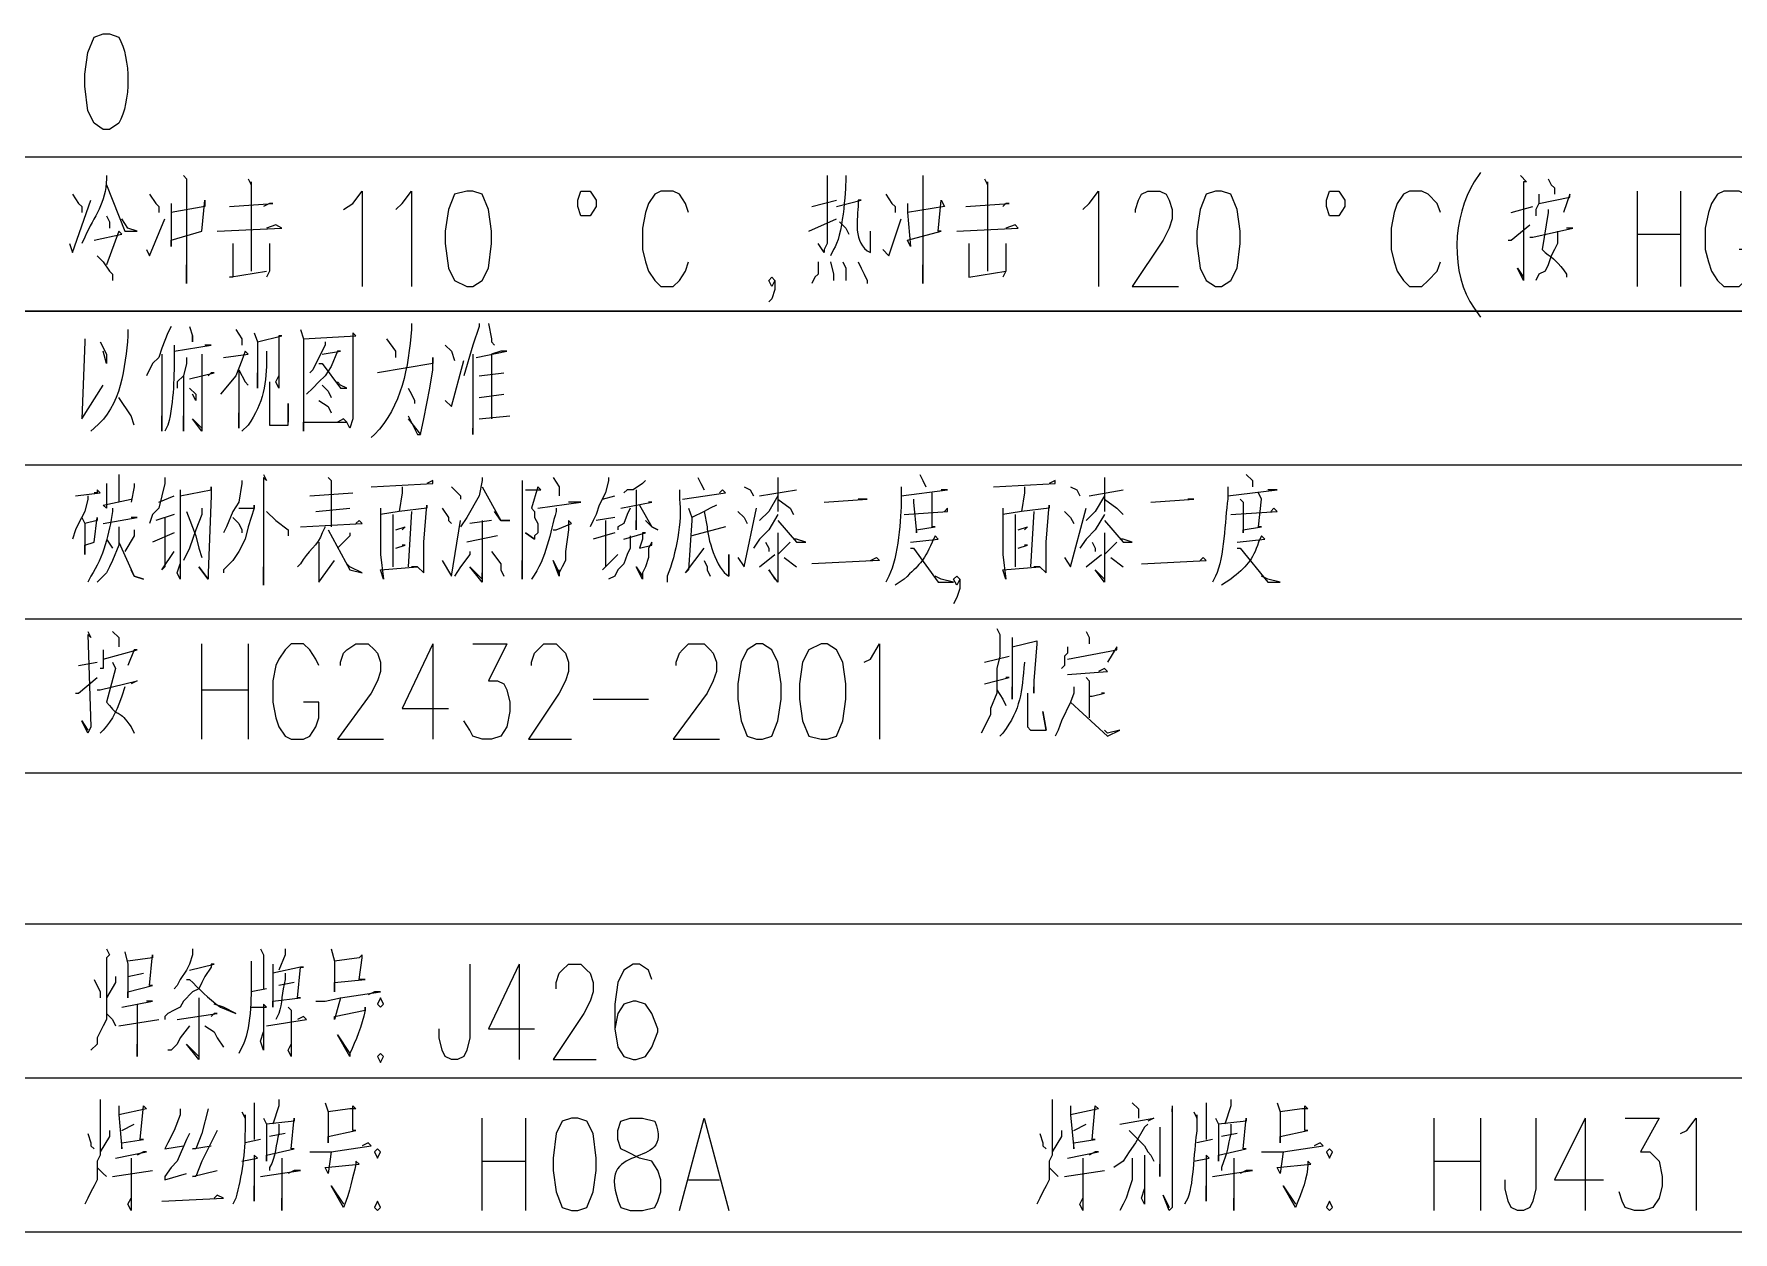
# Model space of a CAD drawing. Header units: millimetres. Extents: x 0 to 819, y 0 to 1152.
# Drawn here: x 626.3 to 725.6, y 761 to 831 of the extents above; entities that cross this region are included whole.
import ezdxf

# ---------------------------------------------------------------- set-up
doc = ezdxf.new("R2010")
doc.units = ezdxf.units.MM
doc.layers.add('1', color=7, linetype='Continuous')

msp = doc.modelspace()

# ---------------------------------------------------------------- linework, layer by layer
at = {"layer": '1', "color": 0, "lineweight": 9}
for points in [[(819, 823.821732), (569.34, 823.821732)], [(630.54, 822.201732), (631.62, 819.501732), (632.34, 819.501732), (631.8, 819.681732), (631.44, 820.221732)], [(635.04, 822.741732), (635.22, 822.561732), (635.22, 822.561732), (635.22, 816.441732), (635.22, 816.801732), (635.22, 817.521732)], [(638.82, 822.561732), (639, 822.201732), (639, 822.381732), (639, 817.161732)], [(672.66, 822.741732), (672.66, 818.781732), (672.48, 818.421732), (672.48, 818.241732), (672.12, 818.781732)], [(678.24, 822.741732), (678.24, 822.561732), (678.24, 822.561732), (678.24, 816.441732), (678.24, 816.801732), (678.24, 817.521732)], [(681.84, 822.561732), (682.02, 822.201732), (682.02, 822.381732), (682.02, 817.161732)], [(713.16, 822.741732), (713.52, 822.381732), (713.34, 822.381732), (713.34, 816.981732), (713.34, 816.801732), (713.34, 816.621732), (712.98, 817.341732), (713.34, 816.801732)], [(714.78, 822.561732), (714.96, 822.201732), (715.14, 822.021732), (715.14, 821.661732)], [(628.38, 818.781732), (628.56, 818.241732), (629.64, 821.301732)], [(628.56, 821.661732), (628.92, 821.121732), (629.1, 820.941732), (629.1, 820.581732)], [(633.06, 821.661732), (633.42, 821.121732), (633.6, 820.941732), (633.6, 820.581732)], [(634.32, 821.121732), (634.32, 820.581732), (634.32, 818.601732), (634.32, 818.961732), (636.12, 819.501732), (636.12, 819.501732), (636.3, 821.301732), (636.3, 820.941732), (634.32, 820.581732)], [(637.74, 820.941732), (640.26, 821.121732), (640.08, 821.121732), (639.72, 820.941732)], [(644.4, 820.761732), (644.94, 821.121732), (645.48, 821.841732), (645.48, 816.261732)], [(647.46, 820.761732), (647.82, 821.121732), (648.36, 821.841732), (648.36, 816.261732)], [(651.6, 821.841732), (650.88, 821.661732), (650.52, 820.761732), (650.34, 819.501732), (650.34, 818.781732), (650.52, 817.341732), (650.88, 816.621732), (651.6, 816.261732), (651.96, 816.261732), (652.5, 816.621732), (652.86, 817.341732), (653.04, 818.781732), (653.04, 819.501732), (652.86, 820.761732), (652.5, 821.661732), (651.96, 821.841732), (651.6, 821.841732)], [(658.8, 821.841732), (659.16, 821.301732), (659.16, 820.941732), (658.8, 820.401732), (658.26, 820.401732), (658.08, 820.941732), (658.08, 821.301732), (658.26, 821.841732), (658.8, 821.841732)], [(664.56, 820.581732), (664.38, 821.121732), (664.02, 821.661732), (663.66, 821.841732), (662.94, 821.841732), (662.58, 821.661732), (662.22, 821.121732), (662.04, 820.581732), (661.86, 819.681732), (661.86, 818.421732), (662.04, 817.701732), (662.22, 817.161732), (662.58, 816.621732), (662.94, 816.261732), (663.66, 816.261732), (664.02, 816.621732), (664.38, 817.161732), (664.56, 817.701732)], [(671.76, 820.941732), (673.2, 821.301732)], [(676.08, 821.661732), (676.44, 821.121732), (676.62, 820.941732), (676.62, 820.581732)], [(677.34, 821.121732), (677.34, 820.581732), (677.52, 818.601732), (677.34, 818.961732), (679.32, 819.501732), (679.14, 819.501732), (679.32, 821.301732), (679.5, 820.941732), (677.34, 820.581732)], [(680.76, 820.941732), (683.28, 821.121732), (683.1, 821.121732), (682.92, 820.941732)], [(687.6, 820.761732), (687.96, 821.121732), (688.5, 821.841732), (688.5, 816.261732)], [(690.66, 820.581732), (690.66, 820.761732), (690.84, 821.301732), (691.02, 821.661732), (691.38, 821.841732), (692.1, 821.841732), (692.46, 821.661732), (692.64, 821.301732), (692.82, 820.761732), (692.82, 820.221732), (692.64, 819.681732), (692.28, 818.961732), (690.48, 816.261732), (693.18, 816.261732)], [(695.34, 821.841732), (694.8, 821.661732), (694.44, 820.761732), (694.26, 819.501732), (694.26, 818.781732), (694.44, 817.341732), (694.8, 816.621732), (695.34, 816.261732), (695.7, 816.261732), (696.24, 816.621732), (696.6, 817.341732), (696.78, 818.781732), (696.78, 819.501732), (696.6, 820.761732), (696.24, 821.661732), (695.7, 821.841732), (695.34, 821.841732)], [(702.54, 821.841732), (702.9, 821.301732), (702.9, 820.941732), (702.54, 820.401732), (702, 820.401732), (701.82, 820.941732), (701.82, 821.301732), (702, 821.841732), (702.54, 821.841732)], [(708.48, 820.581732), (708.3, 821.121732), (707.76, 821.661732), (707.4, 821.841732), (706.68, 821.841732), (706.32, 821.661732), (705.96, 821.121732), (705.78, 820.581732), (705.6, 819.681732), (705.6, 818.421732), (705.78, 817.701732), (705.96, 817.161732), (706.32, 816.621732), (706.68, 816.261732), (707.4, 816.261732), (707.76, 816.621732), (708.3, 817.161732), (708.48, 817.701732)], [(714.24, 821.661732), (714.24, 821.121732), (714.06, 820.761732), (714.06, 820.581732), (714.06, 820.401732)], [(714.24, 821.121732), (716.04, 821.481732), (716.04, 821.661732), (715.68, 820.581732)], [(720, 816.261732), (720, 821.841732)], [(722.52, 821.841732), (722.52, 816.261732)], [(726.84, 820.581732), (726.66, 821.121732), (726.3, 821.661732), (725.94, 821.841732), (725.04, 821.841732), (724.68, 821.661732), (724.32, 821.121732), (724.14, 820.581732), (723.96, 819.681732), (723.96, 818.421732), (724.14, 817.701732), (724.32, 817.161732), (724.68, 816.621732), (725.04, 816.261732), (725.94, 816.261732), (726.3, 816.621732), (726.66, 817.161732), (726.84, 817.701732), (726.84, 818.421732), (725.94, 818.421732)], [(630.54, 820.401732), (630.72, 820.041732), (630.72, 819.861732), (630.72, 819.681732)], [(632.88, 818.421732), (633.06, 818.061732), (633.96, 820.221732)], [(671.58, 819.501732), (673.2, 820.221732)], [(673.38, 820.041732), (673.74, 819.681732), (673.92, 819.321732)], [(675.9, 818.421732), (676.26, 818.061732), (676.98, 820.221732)], [(712.62, 820.581732), (713.88, 820.941732)], [(629.82, 818.961732), (631.44, 819.321732), (631.26, 819.501732), (630.54, 817.521732)], [(637.02, 819.501732), (640.8, 819.681732), (640.44, 819.861732), (639.9, 819.681732)], [(680.22, 819.501732), (683.82, 819.681732), (683.64, 819.861732), (683.1, 819.681732)], [(712.44, 818.961732), (712.62, 818.961732), (713.7, 819.861732)], [(713.7, 819.141732), (713.88, 819.141732), (713.88, 819.141732), (716.22, 819.681732), (715.86, 819.681732)], [(715.32, 819.501732), (715.32, 818.781732), (715.14, 818.421732), (714.96, 818.061732), (714.78, 817.521732), (714.6, 817.161732), (714.24, 816.981732), (714.06, 816.621732)], [(720, 819.321732), (722.52, 819.321732)], [(630, 818.061732), (630.36, 817.701732), (630.72, 817.161732), (630.9, 816.981732), (630.9, 816.621732)], [(637.92, 818.781732), (637.92, 818.421732), (637.92, 816.801732), (637.74, 816.801732), (639.9, 817.161732)], [(640.08, 818.781732), (640.08, 818.421732), (640.08, 817.161732), (639.9, 816.801732)], [(680.94, 818.781732), (680.94, 818.421732), (680.94, 816.801732), (680.94, 816.801732), (683.1, 817.161732)], [(683.1, 818.781732), (683.1, 818.421732), (683.1, 817.161732), (682.92, 816.801732)], [(672.12, 817.701732), (672.12, 816.981732), (671.94, 816.801732), (671.76, 816.441732)], [(672.84, 817.701732), (673.02, 816.981732), (673.02, 816.621732)], [(673.56, 817.701732), (673.74, 817.341732), (673.74, 816.981732), (673.74, 816.621732)], [(674.46, 817.701732), (674.64, 817.341732), (674.82, 816.981732), (675, 816.621732), (675, 816.441732)], [(669.6, 816.621732), (669.42, 816.261732), (669.24, 816.621732), (669.42, 816.801732), (669.6, 816.621732), (669.6, 816.081732), (669.42, 815.541732), (669.24, 815.361732)], [(819, 814.821732), (569.34, 814.821732), (819, 814.821732)], [(652.32, 814.101732), (652.32, 813.921732), (651.96, 812.841732), (651.42, 811.041732)], [(652.86, 814.101732), (653.04, 813.201732), (653.04, 813.021732), (653.22, 812.841732)], [(629.28, 813.201732), (629.28, 813.021732), (629.1, 808.521732), (629.1, 808.521732), (630.36, 810.501732)], [(630.18, 813.021732), (630.54, 812.301732), (630.54, 811.941732), (630.54, 811.761732), (630.36, 812.481732)], [(634.32, 813.921732), (634.14, 813.561732), (633.78, 812.661732), (633.6, 812.121732), (633.24, 811.761732), (632.88, 811.041732)], [(635.4, 813.921732), (635.58, 813.381732), (635.58, 813.021732), (635.58, 813.381732)], [(638.1, 813.741732), (638.46, 813.201732), (638.46, 813.201732), (638.46, 812.841732)], [(639.18, 813.561732), (639.36, 813.021732), (639.36, 810.321732), (639.36, 810.681732), (639.36, 811.221732)], [(639.36, 813.021732), (640.8, 813.381732), (640.62, 813.381732), (640.62, 810.861732), (640.62, 810.321732), (640.44, 810.681732), (640.62, 811.041732)], [(641.88, 813.741732), (642.06, 813.201732), (642.06, 807.801732), (642.06, 808.341732), (644.58, 808.341732), (644.4, 808.521732), (644.04, 808.341732)], [(642.06, 813.201732), (645.12, 813.381732), (644.94, 813.561732), (644.94, 813.201732), (644.94, 808.521732), (644.76, 807.981732), (644.58, 808.341732)], [(643.32, 813.021732), (643.32, 812.841732), (642.96, 812.121732), (642.6, 811.401732), (642.42, 811.221732)], [(647.46, 812.121732), (647.46, 812.481732), (646.92, 813.201732)], [(633.78, 812.301732), (633.78, 807.801732), (633.78, 808.161732), (633.78, 808.701732)], [(634.5, 812.481732), (636.66, 812.841732), (636.48, 812.841732), (636.3, 812.841732)], [(635.22, 812.121732), (635.22, 811.761732), (635.04, 811.041732), (634.68, 810.681732), (634.68, 810.321732)], [(636.12, 812.301732), (636.12, 812.121732), (636.12, 811.941732), (636.12, 807.801732), (635.58, 808.521732), (636.12, 807.981732)], [(637.38, 812.121732), (638.82, 812.301732), (638.64, 812.481732), (638.46, 811.941732), (638.1, 811.041732), (637.2, 809.961732)], [(643.14, 812.301732), (643.14, 812.301732), (644.22, 812.481732), (644.04, 812.481732), (643.68, 811.581732), (643.32, 811.041732), (642.96, 810.681732), (642.6, 810.321732), (642.24, 809.961732)], [(648.18, 808.701732), (648.72, 807.621732), (648.9, 807.621732), (649.08, 808.521732), (649.26, 809.421732), (649.44, 810.321732), (649.62, 811.401732), (649.62, 812.121732), (649.62, 811.761732), (646.38, 811.221732)], [(650.34, 812.841732), (650.7, 812.481732), (650.88, 811.941732)], [(651.96, 812.301732), (651.96, 808.161732), (651.96, 807.621732), (651.96, 807.981732)], [(652.14, 812.121732), (653.94, 812.481732), (653.76, 812.481732), (653.58, 812.481732), (653.04, 812.301732), (653.04, 808.521732)], [(635.04, 811.041732), (635.04, 807.801732), (635.04, 808.161732), (635.04, 808.701732)], [(635.4, 810.861732), (636.84, 811.221732), (636.66, 811.221732), (636.48, 811.041732)], [(638.28, 811.401732), (638.28, 807.981732), (638.28, 808.161732), (638.28, 808.881732)], [(638.28, 811.401732), (638.64, 810.681732), (638.82, 810.501732)], [(642.96, 811.761732), (643.14, 811.761732), (644.22, 810.321732), (644.58, 810.321732), (644.22, 810.501732), (644.04, 810.681732)], [(650.34, 809.601732), (650.34, 809.601732), (650.7, 809.241732), (651.42, 811.941732)], [(652.32, 811.041732), (653.76, 811.221732)], [(635.4, 810.321732), (635.76, 809.961732), (635.76, 809.601732), (635.58, 809.961732)], [(640.08, 810.681732), (640.08, 808.521732), (640.08, 808.341732), (640.08, 808.161732), (641.16, 808.161732), (641.16, 808.341732), (641.16, 809.421732), (641.16, 808.341732)], [(643.14, 810.501732), (643.5, 810.141732), (643.68, 809.781732)], [(648.18, 810.321732), (648.36, 809.961732), (648.54, 809.601732), (648.54, 809.421732)], [(632.16, 808.161732), (631.98, 808.701732), (631.26, 809.781732)], [(642.96, 809.601732), (643.5, 809.241732), (643.68, 808.881732)], [(652.32, 809.781732), (653.76, 809.961732)], [(648.18, 808.521732), (648.9, 807.621732)], [(652.32, 808.521732), (654.12, 808.701732)], [(819, 805.821732), (569.34, 805.821732)], [(631.26, 805.281732), (631.26, 804.921732), (631.26, 803.661732)], [(633.96, 805.101732), (633.96, 804.741732), (633.6, 803.301732), (633.24, 802.941732), (633.06, 802.401732)], [(639.72, 805.281732), (639.9, 804.921732), (639.72, 805.101732), (639.72, 798.801732), (639.72, 799.161732), (639.72, 799.881732)], [(643.5, 805.101732), (643.68, 804.921732), (643.68, 802.221732)], [(652.5, 805.101732), (652.5, 804.921732), (652.32, 804.021732), (651.6, 802.761732), (651.24, 802.221732)], [(656.64, 805.101732), (657, 804.561732), (657, 804.021732)], [(659.88, 805.101732), (659.88, 804.921732), (659.7, 804.201732), (659.34, 803.481732), (659.16, 802.941732), (658.98, 802.581732), (658.8, 802.221732)], [(665.1, 805.101732), (665.28, 804.741732), (665.46, 804.381732)], [(669.78, 805.101732), (669.78, 803.121732)], [(678.06, 805.281732), (678.24, 804.921732), (678.42, 804.561732)], [(688.86, 805.101732), (688.86, 803.121732)], [(697.14, 805.281732), (697.5, 804.921732), (697.5, 804.561732)], [(628.74, 804.021732), (630.18, 804.201732), (630, 804.381732), (630, 804.201732), (629.82, 804.201732)], [(630.54, 804.741732), (630.54, 803.301732), (630.36, 803.481732), (631.98, 803.841732)], [(632.16, 804.741732), (632.16, 804.561732), (631.98, 803.661732)], [(634.86, 804.381732), (634.86, 803.841732), (634.86, 799.161732), (634.68, 799.521732), (634.86, 800.061732)], [(634.86, 804.021732), (636.66, 804.381732), (636.66, 804.561732), (636.66, 804.021732), (636.48, 799.521732), (636.48, 799.161732), (636.48, 799.161732), (635.94, 799.881732), (636.48, 799.161732)], [(638.46, 804.921732), (638.46, 804.741732), (638.28, 803.661732), (637.92, 803.121732), (637.56, 802.221732), (637.38, 801.861732)], [(642.42, 804.021732), (644.94, 804.201732)], [(646.02, 804.561732), (649.62, 804.741732), (649.62, 804.921732), (649.26, 804.741732)], [(647.82, 804.561732), (647.82, 804.201732), (647.64, 803.121732)], [(650.7, 804.561732), (651.06, 804.201732), (651.24, 804.021732), (651.24, 803.841732)], [(652.5, 804.561732), (653.58, 802.581732), (654.12, 802.581732), (653.58, 802.581732), (653.22, 803.121732)], [(654.84, 804.921732), (654.84, 804.201732), (654.84, 799.161732), (654.84, 799.521732), (654.84, 800.241732)], [(655.02, 804.381732), (655.92, 804.381732), (655.74, 804.561732), (655.38, 803.301732), (655.56, 803.121732), (655.56, 802.941732), (655.56, 802.761732), (655.74, 802.401732), (655.74, 801.861732), (655.56, 801.681732), (655.56, 801.501732), (655.02, 801.861732), (655.56, 801.501732)], [(662.04, 804.921732), (661.86, 804.741732), (661.32, 804.381732), (660.96, 804.381732), (660.96, 804.381732), (660.78, 804.201732)], [(661.5, 804.381732), (661.5, 802.041732), (661.5, 802.581732)], [(664.2, 803.841732), (666.72, 804.201732), (666.54, 804.381732), (666.36, 804.201732)], [(667.8, 804.561732), (668.16, 804.381732), (668.34, 804.021732)], [(668.7, 804.021732), (670.86, 804.381732)], [(676.98, 804.021732), (679.68, 804.381732), (679.5, 804.381732), (679.32, 804.381732)], [(677.7, 803.841732), (677.7, 803.661732), (677.88, 801.861732), (677.88, 802.041732), (678.96, 802.221732), (678.78, 802.221732), (678.78, 803.841732), (678.78, 804.201732)], [(682.38, 804.561732), (685.98, 804.741732), (685.98, 804.921732), (685.62, 804.741732)], [(684.18, 804.561732), (684.18, 804.201732), (684, 803.121732)], [(686.88, 804.561732), (687.24, 804.381732), (687.42, 804.021732)], [(687.96, 804.021732), (689.94, 804.381732)], [(696.06, 804.021732), (698.94, 804.381732), (698.76, 804.381732), (698.4, 804.381732)], [(696.78, 803.841732), (696.96, 803.661732), (696.96, 801.861732), (696.96, 802.041732), (698.04, 802.221732), (697.86, 802.221732), (698.04, 803.841732), (697.86, 804.201732)], [(629.46, 804.021732), (629.46, 803.841732), (629.28, 803.121732), (628.92, 802.401732), (628.74, 802.041732), (628.56, 801.501732)], [(633.6, 803.661732), (634.5, 804.021732)], [(636.12, 803.301732), (636.12, 802.941732), (635.76, 802.041732), (635.4, 800.961732), (635.04, 800.241732)], [(635.22, 803.121732), (635.76, 801.681732), (635.76, 801.681732), (635.94, 800.961732), (636.12, 800.421732)], [(638.28, 803.301732), (638.28, 803.301732), (639.18, 803.301732), (639.18, 803.481732), (639.18, 803.301732), (638.82, 802.221732), (638.64, 801.501732), (638.28, 800.781732), (637.92, 800.241732), (637.92, 800.241732), (637.38, 799.701732), (637.38, 799.521732)], [(639.9, 803.121732), (640.44, 802.581732), (641.16, 802.041732), (641.16, 801.681732)], [(642.78, 803.121732), (644.76, 803.301732)], [(648.72, 799.881732), (649.08, 799.521732), (649.08, 799.701732), (649.08, 801.321732), (649.26, 803.481732), (649.26, 803.301732), (647.64, 803.121732), (646.56, 802.941732)], [(646.56, 803.301732), (646.56, 802.941732), (646.56, 800.601732), (646.74, 799.161732), (646.56, 799.701732), (648.72, 799.881732), (648.54, 799.881732), (648.36, 799.881732)], [(648.36, 803.121732), (648.18, 799.881732)], [(650.16, 803.301732), (650.52, 802.761732), (650.52, 802.581732), (650.7, 802.401732)], [(655.74, 803.301732), (658.26, 803.661732), (657.9, 803.661732), (657.54, 803.661732)], [(659.52, 803.841732), (660.24, 804.021732)], [(661.14, 803.301732), (661.14, 803.301732), (660.96, 802.941732), (660.78, 802.401732), (660.42, 802.221732), (660.42, 802.041732)], [(660.6, 803.301732), (662.4, 803.661732), (662.4, 803.661732), (662.22, 803.661732)], [(661.68, 803.481732), (662.4, 802.221732), (662.76, 802.041732), (662.4, 802.221732), (662.04, 802.581732)], [(664.56, 803.301732), (664.74, 802.761732), (664.74, 802.581732), (664.56, 799.701732), (664.38, 799.521732), (665.46, 800.961732)], [(666.18, 803.481732), (665.82, 803.301732), (665.46, 803.121732), (664.74, 802.761732)], [(667.44, 800.421732), (667.8, 799.881732), (668.52, 803.301732)], [(667.44, 803.121732), (667.8, 802.761732), (667.98, 802.401732)], [(669.78, 804.021732), (669.24, 803.121732), (668.7, 802.581732)], [(669.78, 803.841732), (670.5, 803.301732), (670.68, 802.941732)], [(672.48, 803.661732), (675, 803.841732), (674.82, 803.841732), (674.46, 803.841732)], [(677.16, 802.941732), (679.68, 803.121732), (679.68, 803.301732), (679.5, 803.121732)], [(685.08, 799.881732), (685.44, 799.521732), (685.44, 799.701732), (685.44, 801.321732), (685.62, 803.481732), (685.62, 803.301732), (684, 803.121732), (682.92, 802.941732)], [(682.92, 803.301732), (682.92, 802.941732), (682.92, 800.601732), (683.1, 799.161732), (682.92, 799.701732), (685.08, 799.881732), (684.9, 799.881732), (684.72, 799.881732)], [(684.72, 803.121732), (684.54, 799.881732)], [(686.52, 800.421732), (686.88, 799.881732), (687.78, 803.301732)], [(686.52, 803.121732), (686.88, 802.761732), (687.06, 802.401732)], [(688.86, 804.021732), (688.32, 803.121732), (687.78, 802.581732)], [(688.86, 803.841732), (689.58, 803.301732), (689.94, 802.941732)], [(691.56, 803.661732), (694.08, 803.841732), (693.9, 803.841732), (693.72, 803.841732)], [(696.24, 802.941732), (698.94, 803.121732), (698.76, 803.301732), (698.58, 803.121732)], [(629.1, 802.761732), (629.28, 802.401732), (629.28, 800.601732), (629.28, 801.141732), (629.82, 801.321732), (629.82, 801.321732), (630, 802.761732), (630, 802.581732), (629.28, 802.401732)], [(631.26, 802.221732), (631.26, 802.041732), (631.26, 801.141732), (630.9, 800.241732), (630.72, 799.881732), (630.54, 799.521732), (630, 798.981732)], [(630.36, 802.401732), (632.34, 802.761732), (632.16, 802.761732), (631.98, 802.761732)], [(634.5, 802.941732), (633.42, 802.581732)], [(633.96, 802.761732), (633.96, 799.881732), (633.78, 799.701732), (634.5, 800.781732)], [(637.92, 802.761732), (638.28, 802.401732), (638.46, 802.041732), (638.46, 801.861732)], [(641.88, 802.221732), (645.48, 802.401732), (645.3, 802.581732), (645.12, 802.401732)], [(647.28, 802.941732), (647.28, 799.881732)], [(647.46, 802.041732), (648, 802.221732), (648, 802.221732), (647.82, 802.041732)], [(650.16, 800.241732), (650.7, 799.341732), (651.24, 802.581732)], [(653.04, 802.581732), (651.78, 802.401732)], [(652.5, 802.581732), (652.5, 798.981732), (651.78, 799.881732), (652.5, 799.161732), (652.5, 799.521732)], [(656.64, 802.041732), (656.82, 802.041732), (657.72, 802.401732), (657.54, 802.581732), (657.54, 802.041732), (657.36, 800.781732), (657.36, 800.241732), (657.18, 799.881732), (657, 799.521732), (657, 799.341732), (656.64, 800.241732), (657, 799.521732), (657, 799.701732)], [(660.24, 802.761732), (659.16, 802.581732)], [(659.7, 802.581732), (659.7, 799.881732), (659.52, 799.701732), (660.42, 800.601732)], [(666.72, 802.221732), (664.74, 801.681732)], [(669.78, 802.941732), (669.24, 802.041732), (668.7, 801.501732), (668.34, 800.961732)], [(669.78, 802.581732), (670.86, 801.321732), (671.4, 801.321732), (670.86, 801.501732), (670.68, 801.501732)], [(683.64, 802.941732), (683.64, 799.881732)], [(683.82, 802.041732), (684.36, 802.221732), (684.36, 802.221732), (684.18, 802.041732)], [(688.86, 802.941732), (688.32, 802.041732), (687.78, 801.501732), (687.42, 800.961732)], [(688.86, 802.581732), (689.94, 801.321732), (690.48, 801.321732), (689.94, 801.501732), (689.76, 801.501732)], [(630.54, 801.501732), (630.9, 800.961732)], [(631.26, 801.321732), (632.16, 799.341732), (632.7, 799.161732), (632.16, 799.341732), (631.98, 799.701732)], [(632.16, 802.041732), (632.16, 801.681732), (631.62, 800.781732)], [(634.5, 801.861732), (633.24, 801.321732)], [(642.96, 801.321732), (642.96, 801.141732), (642.96, 799.161732), (642.96, 798.981732), (643.86, 800.241732)], [(643.5, 802.041732), (644.76, 799.701732), (645.48, 799.521732), (644.76, 799.881732), (644.58, 800.061732)], [(644.76, 801.861732), (644.76, 801.681732), (644.04, 800.961732)], [(647.46, 800.961732), (648, 801.141732), (647.82, 801.141732), (647.82, 801.141732)], [(653.4, 801.681732), (651.6, 801.321732)], [(660.24, 801.861732), (658.98, 801.501732)], [(661.14, 801.681732), (661.14, 800.961732), (660.96, 800.601732), (660.78, 800.061732), (660.42, 799.701732), (660.24, 799.341732), (659.88, 799.161732)], [(660.78, 801.501732), (660.78, 801.501732), (662.04, 801.861732), (661.86, 801.861732), (661.86, 801.501732), (661.68, 800.961732), (661.68, 800.961732), (662.4, 801.141732), (662.4, 801.321732), (662.22, 800.961732), (662.22, 800.421732), (662.04, 799.881732), (661.86, 799.521732), (661.86, 799.161732), (661.5, 799.881732), (661.86, 799.341732)], [(669.06, 801.321732), (669.24, 800.961732), (669.24, 800.781732)], [(669.78, 801.861732), (669.78, 799.521732), (669.78, 798.981732), (669.24, 799.701732), (669.6, 799.161732)], [(670.5, 801.321732), (669.78, 800.601732)], [(683.82, 800.961732), (684.36, 801.141732), (684.18, 801.141732), (684.18, 801.141732)], [(688.14, 801.321732), (688.32, 800.961732), (688.32, 800.781732)], [(688.86, 801.861732), (688.86, 798.981732), (688.32, 799.701732), (688.86, 799.161732)], [(689.58, 801.321732), (688.86, 800.601732)], [(651.78, 800.781732), (651.78, 800.601732), (651.24, 799.881732), (650.88, 799.341732)], [(653.04, 800.781732), (653.58, 800.061732), (653.58, 799.701732), (653.76, 799.341732)], [(665.46, 800.241732), (665.64, 799.881732), (665.64, 799.701732), (665.82, 799.341732)], [(668.7, 799.881732), (669.6, 800.601732)], [(670.14, 800.421732), (670.86, 799.881732)], [(675.18, 800.241732), (675.54, 800.421732), (675.72, 800.241732), (671.76, 800.061732)], [(677.52, 800.961732), (677.7, 800.961732), (679.14, 798.981732), (680.04, 798.981732), (679.32, 799.161732), (678.96, 799.341732)], [(687.78, 799.881732), (687.78, 799.881732), (688.68, 800.601732)], [(689.22, 800.421732), (689.94, 799.881732)], [(691.02, 800.061732), (694.8, 800.241732)], [(694.44, 800.241732), (694.62, 800.421732), (694.8, 800.241732)], [(696.6, 800.961732), (696.78, 800.961732), (698.4, 798.981732), (699.12, 798.981732), (699.12, 798.981732), (698.4, 799.161732), (698.04, 799.341732)], [(680.4, 799.161732), (680.22, 798.801732), (680.04, 799.161732), (680.22, 799.341732), (680.4, 799.161732), (680.4, 798.621732), (680.22, 798.081732), (680.04, 797.721732)], [(819, 796.821732), (569.34, 796.821732)], [(682.56, 796.281732), (682.74, 795.921732), (682.74, 795.741732), (682.74, 794.661732), (682.56, 793.941732), (682.56, 793.581732), (682.56, 793.041732), (682.56, 792.501732), (682.2, 791.601732), (682.2, 791.241732), (682.02, 790.881732), (681.66, 790.161732)], [(629.46, 796.101732), (629.64, 795.741732), (629.46, 795.921732), (629.64, 790.521732), (629.46, 790.161732), (629.1, 790.881732), (629.46, 790.341732)], [(630.9, 796.101732), (631.26, 795.741732), (631.26, 795.381732), (631.26, 795.201732)], [(636.12, 789.801732), (636.12, 795.381732)], [(638.82, 795.381732), (638.82, 789.801732)], [(642.96, 794.121732), (642.78, 794.481732), (642.42, 795.021732), (642.06, 795.381732), (641.34, 795.381732), (640.98, 795.021732), (640.62, 794.481732), (640.44, 794.121732), (640.26, 793.221732), (640.26, 791.961732), (640.44, 791.061732), (640.62, 790.521732), (640.98, 789.981732), (641.34, 789.801732), (642.06, 789.801732), (642.42, 789.981732), (642.78, 790.521732), (642.96, 791.061732), (642.96, 791.961732), (642.06, 791.961732)], [(644.22, 794.121732), (644.22, 794.301732), (644.4, 794.841732), (644.58, 795.021732), (645.12, 795.381732), (645.84, 795.381732), (646.2, 795.021732), (646.38, 794.841732), (646.56, 794.301732), (646.56, 793.761732), (646.38, 793.221732), (646.02, 792.501732), (644.04, 789.801732), (646.74, 789.801732)], [(649.62, 795.381732), (647.82, 791.601732), (650.52, 791.601732)], [(649.62, 795.381732), (649.62, 789.801732)], [(651.96, 795.381732), (653.94, 795.381732), (652.86, 793.221732), (653.4, 793.221732), (653.76, 793.041732), (653.94, 792.681732), (654.12, 791.961732), (654.12, 791.421732), (653.94, 790.521732), (653.58, 789.981732), (653.04, 789.801732), (652.5, 789.801732), (651.96, 789.981732), (651.78, 790.341732), (651.42, 790.881732)], [(655.38, 794.121732), (655.38, 794.301732), (655.56, 794.841732), (655.74, 795.021732), (656.1, 795.381732), (656.82, 795.381732), (657.18, 795.021732), (657.36, 794.841732), (657.54, 794.301732), (657.54, 793.761732), (657.36, 793.221732), (657, 792.501732), (655.2, 789.801732), (657.72, 789.801732)], [(663.84, 794.121732), (663.84, 794.301732), (664.02, 794.841732), (664.2, 795.021732), (664.56, 795.381732), (665.46, 795.381732), (665.82, 795.021732), (666, 794.841732), (666.18, 794.301732), (666.18, 793.761732), (666, 793.221732), (665.64, 792.501732), (663.66, 789.801732), (666.36, 789.801732)], [(668.52, 795.381732), (667.98, 795.021732), (667.62, 794.301732), (667.44, 793.041732), (667.44, 792.141732), (667.62, 790.881732), (667.98, 789.981732), (668.52, 789.801732), (668.88, 789.801732), (669.42, 789.981732), (669.78, 790.881732), (669.96, 792.141732), (669.96, 793.041732), (669.78, 794.301732), (669.42, 795.021732), (668.88, 795.381732), (668.52, 795.381732)], [(672.3, 795.381732), (671.58, 795.021732), (671.22, 794.301732), (671.04, 793.041732), (671.04, 792.141732), (671.22, 790.881732), (671.58, 789.981732), (672.3, 789.801732), (672.66, 789.801732), (673.2, 789.981732), (673.56, 790.881732), (673.74, 792.141732), (673.74, 793.041732), (673.56, 794.301732), (673.2, 795.021732), (672.66, 795.381732), (672.3, 795.381732)], [(674.82, 794.301732), (675.18, 794.481732), (675.72, 795.381732), (675.72, 789.801732)], [(683.46, 795.741732), (683.46, 795.381732), (683.46, 792.141732), (683.46, 792.501732), (683.46, 792.861732)], [(683.46, 795.201732), (684.9, 795.561732), (684.9, 795.561732), (684.9, 795.381732), (684.72, 793.221732), (684.72, 792.501732), (684.72, 792.861732)], [(686.7, 795.201732), (686.7, 794.841732), (686.52, 794.661732), (686.52, 794.301732), (686.52, 794.121732), (686.34, 793.941732)], [(686.7, 794.481732), (689.58, 795.021732), (689.58, 795.201732), (689.04, 794.301732)], [(687.78, 796.101732), (687.96, 795.741732), (687.96, 795.381732), (687.96, 795.381732)], [(628.92, 794.121732), (630, 794.301732)], [(630.36, 795.021732), (630.36, 794.481732), (630.36, 794.121732), (630.36, 793.941732), (630.18, 793.941732)], [(630.36, 794.481732), (632.34, 795.021732), (632.16, 795.021732), (631.8, 794.121732)], [(681.84, 794.301732), (683.28, 794.661732)], [(628.74, 792.501732), (628.92, 792.501732), (630, 793.401732)], [(630, 792.681732), (630, 792.681732), (630.18, 792.681732), (632.34, 793.221732), (631.98, 793.041732)], [(681.84, 793.041732), (683.28, 793.401732), (683.1, 793.401732), (683.1, 793.401732)], [(686.7, 793.581732), (689.04, 793.761732), (688.86, 793.941732), (688.5, 793.761732)], [(687.78, 793.401732), (687.96, 793.221732), (687.96, 791.061732)], [(636.12, 792.681732), (638.82, 792.681732)], [(682.56, 792.681732), (682.92, 792.141732), (683.1, 791.781732)], [(684.36, 792.501732), (684.36, 792.321732), (684.36, 792.141732), (684.36, 790.701732), (684.36, 790.521732), (684.54, 790.341732), (685.08, 790.341732), (685.26, 790.341732), (685.44, 790.341732), (685.26, 791.421732), (685.44, 790.341732)], [(687.06, 792.861732), (687.06, 792.501732), (686.88, 791.961732), (686.34, 790.881732), (686.16, 790.341732), (685.98, 789.981732)], [(687.96, 792.321732), (688.14, 792.321732), (688.86, 792.501732), (688.86, 792.501732), (688.68, 792.501732)], [(658.98, 792.141732), (662.22, 792.141732)], [(686.88, 791.961732), (686.88, 791.961732), (689.04, 789.981732), (689.76, 790.341732), (689.04, 790.161732), (688.86, 790.341732)], [(819, 779.001732), (569.34, 779.001732)], [(630.54, 777.561732), (630.72, 777.201732), (630.54, 777.021732), (630.54, 774.861732), (630.54, 774.321732), (630.54, 773.961732), (630.54, 773.421732), (630.36, 773.061732), (630.18, 772.701732), (630, 772.341732), (630, 771.981732), (629.64, 771.621732)], [(631.62, 777.381732), (631.8, 776.661732), (631.8, 774.681732), (631.8, 775.041732), (633.24, 775.401732), (633.06, 775.401732), (633.24, 777.201732), (633.24, 777.021732), (631.8, 776.841732)], [(635.58, 777.561732), (635.58, 777.201732), (635.4, 776.661732), (635.22, 776.301732), (634.86, 775.761732), (634.68, 775.401732), (634.5, 775.221732)], [(639.54, 777.561732), (639.72, 777.201732), (639.72, 775.221732)], [(640.98, 777.561732), (640.98, 777.201732), (640.62, 776.301732)], [(643.68, 777.561732), (643.86, 776.841732), (643.86, 775.041732), (643.86, 775.581732), (645.66, 775.761732), (645.3, 775.761732), (645.48, 777.021732), (645.48, 777.201732), (645.48, 777.201732), (645.3, 777.021732), (643.86, 776.841732)], [(635.4, 776.301732), (636.84, 776.661732), (636.66, 776.661732), (636.66, 776.481732), (636.3, 775.941732), (636.12, 775.581732), (635.94, 775.221732), (635.58, 775.041732), (635.04, 774.501732), (634.86, 774.141732), (634.5, 773.961732), (634.14, 773.781732), (633.96, 773.601732), (633.96, 773.421732)], [(640.26, 776.661732), (640.26, 776.121732), (640.26, 774.141732), (640.26, 774.501732), (641.88, 774.681732), (641.7, 774.681732), (641.88, 776.481732), (642.06, 776.481732), (641.88, 776.481732), (640.26, 776.121732)], [(651.78, 776.661732), (651.78, 772.341732), (651.6, 771.621732), (651.42, 771.261732), (651.06, 771.081732), (650.7, 771.081732), (650.34, 771.261732), (650.16, 771.621732), (649.98, 772.341732), (649.98, 772.881732)], [(654.66, 776.661732), (652.86, 772.881732), (655.56, 772.881732)], [(654.66, 776.661732), (654.66, 771.081732)], [(656.82, 775.221732), (656.82, 775.581732), (657, 776.121732), (657.18, 776.301732), (657.54, 776.661732), (658.26, 776.661732), (658.62, 776.301732), (658.8, 776.121732), (658.98, 775.581732), (658.98, 775.041732), (658.8, 774.501732), (658.44, 773.781732), (656.64, 771.081732), (659.16, 771.081732)], [(662.4, 775.761732), (662.22, 776.301732), (661.68, 776.661732), (661.32, 776.661732), (660.78, 776.301732), (660.42, 775.581732), (660.24, 774.321732), (660.24, 772.881732), (660.42, 771.801732), (660.78, 771.261732), (661.32, 771.081732), (661.5, 771.081732), (662.04, 771.261732), (662.4, 771.801732), (662.76, 772.701732), (662.76, 772.881732), (662.4, 773.781732), (662.04, 774.321732), (661.5, 774.501732), (661.32, 774.501732), (660.78, 774.321732), (660.42, 773.781732), (660.24, 772.881732)], [(629.82, 775.761732), (630.18, 775.041732), (630.18, 774.861732), (630.18, 774.681732)], [(631.08, 775.941732), (631.08, 775.581732), (630.54, 774.681732)], [(631.8, 775.941732), (632.7, 776.121732)], [(641.52, 775.581732), (640.62, 775.401732)], [(631.44, 774.141732), (633.24, 774.501732), (633.06, 774.501732), (632.88, 774.501732)], [(632.34, 774.321732), (632.34, 771.261732), (632.34, 771.981732)], [(635.94, 774.501732), (635.94, 771.081732), (635.22, 771.981732), (635.94, 771.261732)], [(635.94, 774.681732), (635.94, 774.501732)], [(639.9, 775.221732), (639, 775.041732)], [(639, 774.141732), (639.9, 774.141732), (639.72, 774.321732), (639.72, 771.621732), (639.54, 772.161732), (639.72, 772.701732)], [(642.78, 774.501732), (643.32, 774.501732), (644.22, 774.681732), (646.56, 775.041732), (646.2, 775.041732), (645.84, 774.861732)], [(646.56, 774.681732), (646.38, 774.321732), (646.56, 774.141732), (646.74, 774.321732), (646.56, 774.681732)], [(630.54, 773.781732), (630.9, 773.421732), (631.08, 773.061732)], [(631.26, 773.061732), (633.6, 773.421732)], [(634.68, 773.421732), (637.02, 773.781732), (636.84, 773.781732), (636.66, 773.601732)], [(639.9, 773.061732), (642.24, 773.421732), (642.06, 773.601732), (641.7, 773.421732)], [(641.16, 774.141732), (641.34, 773.961732), (641.34, 771.261732), (641.16, 771.621732), (641.34, 771.981732)], [(635.4, 773.061732), (634.86, 772.341732), (634.68, 771.981732), (634.5, 771.801732), (634.32, 771.621732), (634.14, 771.621732)], [(636.3, 773.061732), (636.84, 772.701732), (637.02, 772.341732), (637.38, 771.801732)], [(646.56, 771.441732), (646.38, 771.261732), (646.56, 770.901732), (646.74, 771.261732), (646.56, 771.441732)], [(819, 770.001732), (569.34, 770.001732)], [(630.18, 768.741732), (630.18, 768.381732), (630.18, 768.201732), (630.18, 766.041732), (630.18, 765.501732), (630, 765.141732), (630, 764.601732), (630, 764.061732), (629.82, 763.701732), (629.64, 763.341732), (629.46, 762.981732), (629.28, 762.621732)], [(631.26, 768.381732), (631.26, 767.841732), (631.44, 765.861732), (631.44, 766.221732), (632.7, 766.401732), (632.52, 766.401732), (632.7, 768.381732), (632.88, 768.201732), (631.26, 767.841732)], [(639.18, 768.561732), (639.18, 768.381732), (639.18, 768.381732), (639.18, 766.401732)], [(640.62, 768.741732), (640.62, 768.381732), (640.26, 767.301732)], [(643.32, 768.561732), (643.5, 768.021732), (643.5, 766.221732), (643.5, 766.581732), (645.12, 766.941732), (644.94, 766.941732), (644.94, 768.201732), (644.94, 768.381732), (645.12, 768.201732), (644.76, 768.201732), (643.5, 768.021732)], [(685.8, 768.741732), (685.8, 768.381732), (685.8, 768.201732), (685.8, 766.041732), (685.8, 765.501732), (685.62, 765.141732), (685.62, 764.601732), (685.62, 764.061732), (685.44, 763.701732), (685.26, 763.341732), (685.08, 762.981732), (684.9, 762.621732)], [(686.88, 768.381732), (686.88, 767.841732), (687.06, 765.861732), (687.06, 766.221732), (688.32, 766.401732), (688.14, 766.401732), (688.32, 768.381732), (688.5, 768.201732), (686.88, 767.841732)], [(690.48, 768.561732), (690.84, 768.201732), (690.84, 767.661732)], [(692.82, 768.381732), (692.82, 768.021732), (692.82, 768.201732), (692.82, 762.621732), (692.82, 762.441732), (692.64, 762.261732), (692.28, 763.161732), (692.64, 762.441732)], [(694.8, 768.561732), (694.8, 768.381732), (694.8, 768.381732), (694.8, 766.401732)], [(696.24, 768.741732), (696.24, 768.381732), (695.88, 767.301732)], [(698.94, 768.561732), (699.12, 768.021732), (699.12, 766.221732), (699.12, 766.581732), (700.74, 766.941732), (700.56, 766.941732), (700.56, 768.201732), (700.56, 768.381732), (700.74, 768.201732), (700.38, 768.201732), (699.12, 768.021732)], [(634.86, 768.201732), (634.86, 767.841732), (634.5, 766.941732), (634.14, 766.221732), (633.96, 765.861732), (633.96, 765.861732), (635.04, 766.041732)], [(636.48, 768.201732), (636.12, 766.761732), (635.76, 765.861732), (635.58, 765.861732), (636.66, 766.041732)], [(639.72, 767.661732), (639.9, 767.301732), (639.9, 765.141732), (639.9, 765.501732), (641.52, 765.861732), (641.34, 765.861732), (641.52, 767.661732), (641.52, 767.481732), (641.52, 767.481732), (639.9, 767.301732)], [(652.5, 762.261732), (652.5, 767.661732)], [(655.02, 767.661732), (655.02, 762.261732)], [(657.72, 767.661732), (657.18, 767.481732), (656.82, 766.761732), (656.64, 765.321732), (656.64, 764.601732), (656.82, 763.341732), (657.18, 762.441732), (657.72, 762.261732), (658.08, 762.261732), (658.62, 762.441732), (658.98, 763.341732), (659.16, 764.601732), (659.16, 765.321732), (658.98, 766.761732), (658.62, 767.481732), (658.08, 767.661732), (657.72, 767.661732)], [(664.02, 762.261732), (665.46, 767.661732), (666.9, 762.261732)], [(689.76, 767.301732), (691.74, 767.661732), (691.74, 767.661732), (691.38, 767.481732)], [(695.34, 767.661732), (695.52, 767.301732), (695.52, 765.141732), (695.52, 765.501732), (697.14, 765.861732), (696.96, 765.861732), (697.14, 767.661732), (697.14, 767.481732), (697.14, 767.481732), (695.52, 767.301732)], [(708.12, 762.261732), (708.12, 767.661732)], [(710.82, 767.661732), (710.82, 762.261732)], [(714.06, 767.661732), (714.06, 763.521732), (713.88, 762.801732), (713.7, 762.441732), (713.34, 762.261732), (712.98, 762.261732), (712.62, 762.441732), (712.44, 762.801732), (712.26, 763.521732), (712.26, 764.061732)], [(716.94, 767.661732), (715.14, 764.061732), (718.02, 764.061732)], [(716.94, 767.661732), (716.94, 762.261732)], [(719.28, 767.661732), (721.26, 767.661732), (720.18, 765.681732), (720.72, 765.681732), (721.08, 765.321732), (721.26, 765.141732), (721.44, 764.241732), (721.44, 763.701732), (721.26, 762.981732), (720.9, 762.441732), (720.36, 762.261732), (719.82, 762.261732), (719.28, 762.441732), (719.1, 762.801732), (718.92, 763.341732)], [(722.52, 766.761732), (722.88, 766.941732), (723.42, 767.661732), (723.42, 762.261732)], [(629.46, 766.761732), (629.64, 766.221732), (629.64, 766.041732), (629.82, 765.861732)], [(630.72, 766.941732), (630.72, 766.581732), (630.18, 765.681732)], [(631.44, 766.941732), (632.16, 767.301732)], [(635.4, 766.761732), (635.22, 766.401732), (634.68, 765.141732), (634.32, 764.781732), (633.96, 764.241732), (633.96, 764.061732), (635.22, 764.421732)], [(637.02, 766.941732), (636.84, 766.581732), (636.12, 765.141732), (635.76, 764.241732), (635.58, 764.241732), (637.02, 764.601732)], [(639.54, 766.401732), (638.64, 766.221732)], [(640.98, 766.761732), (640.08, 766.581732)], [(685.08, 766.761732), (685.26, 766.221732), (685.26, 766.041732), (685.44, 765.861732)], [(686.34, 766.941732), (686.34, 766.581732), (685.8, 765.681732)], [(687.06, 766.941732), (687.78, 767.301732)], [(691.38, 767.301732), (691.2, 767.121732), (690.66, 766.221732), (690.3, 765.681732), (689.94, 765.141732), (689.4, 764.781732)], [(690.3, 766.941732), (691.2, 766.041732), (691.38, 765.681732), (691.56, 765.501732), (691.74, 765.141732)], [(692.1, 767.121732), (692.1, 766.941732), (692.1, 764.241732), (692.1, 764.961732)], [(695.16, 766.401732), (694.26, 766.221732)], [(696.6, 766.761732), (695.7, 766.581732)], [(631.08, 765.321732), (632.88, 765.681732), (632.7, 765.681732), (632.34, 765.501732)], [(638.46, 765.141732), (639.36, 765.321732), (639.18, 765.501732), (639.18, 762.801732), (639.18, 763.161732), (639.18, 763.701732)], [(642.42, 765.681732), (642.78, 765.681732), (643.68, 765.681732), (646.02, 766.041732), (645.84, 766.221732), (645.48, 766.041732)], [(646.38, 765.861732), (646.2, 765.681732), (646.38, 765.321732), (646.56, 765.681732), (646.38, 765.861732)], [(686.7, 765.321732), (688.5, 765.681732), (688.32, 765.681732), (687.96, 765.501732)], [(691.2, 765.501732), (691.2, 765.141732), (691.2, 762.621732), (691.02, 762.981732), (691.2, 763.521732)], [(694.08, 765.141732), (694.98, 765.321732), (694.8, 765.501732), (694.8, 762.801732), (694.8, 763.161732), (694.8, 763.701732)], [(698.04, 765.681732), (698.4, 765.681732), (699.3, 765.681732), (701.64, 766.041732), (701.46, 766.221732), (701.1, 766.041732)], [(702, 765.861732), (701.82, 765.681732), (702, 765.321732), (702.18, 765.681732), (702, 765.861732)], [(630, 764.781732), (630.36, 764.421732), (630.54, 764.241732)], [(630.9, 764.241732), (633.24, 764.601732)], [(631.98, 765.321732), (631.98, 762.261732), (631.8, 762.621732), (631.98, 762.981732)], [(639.54, 764.241732), (641.88, 764.601732), (641.52, 764.601732), (641.16, 764.421732)], [(640.8, 765.321732), (640.8, 762.261732), (640.8, 762.981732)], [(652.5, 765.141732), (655.02, 765.141732)], [(685.62, 764.781732), (685.98, 764.421732), (686.16, 764.241732)], [(686.52, 764.241732), (688.86, 764.601732)], [(687.6, 765.321732), (687.6, 762.261732), (687.42, 762.621732), (687.6, 762.981732)], [(690.48, 765.321732), (690.48, 765.141732), (690.48, 764.061732), (690.3, 763.521732), (690.12, 762.981732), (689.94, 762.621732), (689.76, 762.261732)], [(695.16, 764.241732), (697.5, 764.601732), (697.14, 764.601732), (696.78, 764.421732)], [(696.42, 765.321732), (696.42, 765.141732), (696.42, 762.261732), (696.42, 762.621732), (696.42, 762.981732)], [(708.12, 765.141732), (710.82, 765.141732)], [(664.56, 764.061732), (666.36, 764.061732)], [(633.78, 762.801732), (637.38, 762.981732)], [(637.38, 762.981732), (637.02, 763.161732), (636.84, 762.981732)], [(646.38, 762.801732), (646.2, 762.441732), (646.38, 762.261732), (646.56, 762.441732), (646.38, 762.801732)], [(702, 762.801732), (701.82, 762.441732), (702, 762.261732), (702.18, 762.441732), (702, 762.801732)]]:
    msp.add_lwpolyline(points, dxfattribs=at)
at = {"layer": '1', "color": 0, "lineweight": 18}
for points in [[(819, 787.821732), (569.34, 787.821732)], [(819, 761.001732), (569.34, 761.001732)]]:
    msp.add_lwpolyline(points, dxfattribs=at)
at = {"layer": '1', "color": 0, "lineweight": 9}
for points, knots in [([(630.36, 831.021732), (630.36, 831.021732), (629.82, 830.841732), (629.82, 830.841732), (629.82, 830.841732), (629.46, 829.941732), (629.46, 829.941732), (629.46, 829.941732), (629.28, 828.681732), (629.28, 828.681732), (629.28, 828.681732), (629.28, 827.961732), (629.28, 827.961732), (629.28, 827.961732), (629.46, 826.521732), (629.46, 826.521732), (629.46, 826.521732), (629.82, 825.801732), (629.82, 825.801732), (629.82, 825.801732), (630.36, 825.441732), (630.36, 825.441732), (630.36, 825.441732), (630.72, 825.441732), (630.72, 825.441732), (630.72, 825.441732), (631.26, 825.801732), (631.26, 825.801732), (631.98, 827.061732), (631.98, 829.581732), (631.26, 830.841732), (631.26, 830.841732), (630.72, 831.021732), (630.72, 831.021732), (630.72, 831.021732), (630.36, 831.021732), (630.36, 831.021732)], [0, 0, 0, 0, 1, 1, 1, 2, 2, 2, 3, 3, 3, 4, 4, 4, 5, 5, 5, 6, 6, 6, 7, 7, 7, 8, 8, 8, 9, 9, 9, 10, 10, 10, 11, 11, 11, 12, 12, 12, 12]), ([(630.54, 822.741732), (630.54, 822.741732), (630.54, 822.561732), (630.54, 822.561732), (630.54, 821.121732), (629.82, 820.401732), (629.28, 819.141732), (629.28, 819.141732), (629.1, 818.781732), (629.1, 818.781732)], [0, 0, 0, 0, 1, 1, 1, 2, 2, 2, 3, 3, 3, 3]), ([(673.74, 822.741732), (673.74, 822.741732), (673.74, 822.561732), (673.74, 822.561732), (673.74, 821.841732), (673.56, 819.141732), (673.02, 818.421732), (673.02, 818.421732), (672.84, 818.061732), (672.84, 818.061732)], [0, 0, 0, 0, 1, 1, 1, 2, 2, 2, 3, 3, 3, 3]), ([(710.82, 822.921732), (710.82, 822.921732), (710.46, 822.381732), (710.46, 822.381732), (709.2, 820.401732), (709.02, 816.981732), (710.46, 815.001732), (710.46, 815.001732), (710.82, 814.461732), (710.82, 814.461732)], [0, 0, 0, 0, 1, 1, 1, 2, 2, 2, 3, 3, 3, 3]), ([(673.2, 820.941732), (673.2, 820.941732), (674.64, 821.301732), (674.64, 821.301732), (674.64, 821.301732), (674.46, 821.301732), (674.46, 821.301732), (674.46, 821.301732), (674.46, 821.121732), (674.46, 821.121732), (674.46, 820.221732), (674.1, 818.781732), (675.18, 818.241732), (675.18, 818.241732), (675.18, 818.241732), (675.18, 818.241732), (675.18, 818.241732), (675.18, 819.501732), (675.18, 819.501732)], [0, 0, 0, 0, 1, 1, 1, 2, 2, 2, 3, 3, 3, 4, 4, 4, 5, 5, 5, 6, 6, 6, 6]), ([(714.78, 820.761732), (714.78, 820.761732), (714.78, 820.581732), (714.78, 820.581732), (714.78, 820.581732), (714.42, 818.421732), (714.42, 818.421732), (714.42, 818.421732), (714.6, 818.241732), (714.6, 818.241732), (715.14, 817.881732), (715.32, 817.701732), (715.86, 816.981732), (715.86, 816.981732), (715.86, 816.801732), (715.86, 816.801732)], [0, 0, 0, 0, 1, 1, 1, 2, 2, 2, 3, 3, 3, 4, 4, 4, 5, 5, 5, 5]), ([(648.36, 814.101732), (648.36, 814.101732), (648.36, 813.741732), (648.36, 813.741732), (648.18, 811.581732), (647.82, 809.241732), (646.2, 807.621732), (646.2, 807.621732), (646.02, 807.441732), (646.02, 807.441732)], [0, 0, 0, 0, 1, 1, 1, 2, 2, 2, 3, 3, 3, 3]), ([(631.8, 813.741732), (631.8, 813.741732), (631.8, 813.381732), (631.8, 813.381732), (631.62, 811.581732), (631.44, 809.241732), (629.82, 807.981732), (629.82, 807.981732), (629.64, 807.801732), (629.64, 807.801732)], [0, 0, 0, 0, 1, 1, 1, 2, 2, 2, 3, 3, 3, 3]), ([(634.5, 812.841732), (634.5, 812.841732), (634.5, 812.481732), (634.5, 812.481732), (634.5, 811.041732), (634.5, 809.601732), (634.14, 808.161732), (634.14, 808.161732), (633.96, 807.801732), (633.96, 807.801732)], [0, 0, 0, 0, 1, 1, 1, 2, 2, 2, 3, 3, 3, 3]), ([(639.9, 812.481732), (639.9, 812.481732), (639.9, 812.121732), (639.9, 812.121732), (639.9, 810.681732), (639.72, 809.421732), (638.82, 808.161732), (638.82, 808.161732), (638.46, 807.801732), (638.46, 807.801732)], [0, 0, 0, 0, 1, 1, 1, 2, 2, 2, 3, 3, 3, 3]), ([(664.02, 804.381732), (664.02, 804.381732), (664.02, 803.841732), (664.02, 803.841732), (664.2, 802.581732), (663.84, 800.601732), (663.3, 799.341732), (663.3, 799.341732), (663.3, 798.981732), (663.3, 798.981732)], [0, 0, 0, 0, 1, 1, 1, 2, 2, 2, 3, 3, 3, 3]), ([(676.98, 804.561732), (676.98, 804.561732), (676.98, 803.841732), (676.98, 803.841732), (676.98, 802.761732), (676.8, 800.421732), (676.26, 799.341732), (676.26, 799.341732), (676.08, 798.981732), (676.08, 798.981732)], [0, 0, 0, 0, 1, 1, 1, 2, 2, 2, 3, 3, 3, 3]), ([(696.06, 804.561732), (696.06, 804.561732), (696.06, 803.841732), (696.06, 803.841732), (695.88, 802.581732), (695.88, 800.421732), (695.34, 799.341732), (695.34, 799.341732), (695.16, 798.981732), (695.16, 798.981732)], [0, 0, 0, 0, 1, 1, 1, 2, 2, 2, 3, 3, 3, 3]), ([(630.9, 803.301732), (630.9, 803.301732), (630.9, 803.121732), (630.9, 803.121732), (630.72, 801.861732), (630.36, 800.421732), (629.64, 799.341732), (629.64, 799.341732), (629.46, 798.981732), (629.46, 798.981732)], [0, 0, 0, 0, 1, 1, 1, 2, 2, 2, 3, 3, 3, 3]), ([(656.82, 803.301732), (656.82, 803.301732), (656.82, 803.121732), (656.82, 803.121732), (656.46, 801.861732), (656.28, 800.421732), (655.38, 799.161732), (655.38, 799.161732), (655.38, 799.161732), (655.38, 799.161732)], [0, 0, 0, 0, 1, 1, 1, 2, 2, 2, 3, 3, 3, 3]), ([(665.46, 803.121732), (665.46, 803.121732), (665.64, 802.221732), (665.64, 802.221732), (665.64, 801.681732), (666.18, 799.701732), (666.9, 799.341732), (666.9, 799.341732), (666.9, 799.341732), (666.9, 799.341732), (666.9, 799.341732), (666.9, 800.601732), (666.9, 800.601732), (666.9, 800.601732), (666.9, 799.341732), (666.9, 799.341732)], [0, 0, 0, 0, 1, 1, 1, 2, 2, 2, 3, 3, 3, 4, 4, 4, 5, 5, 5, 5]), ([(643.32, 802.221732), (643.32, 802.221732), (643.14, 801.861732), (643.14, 801.861732), (642.96, 801.141732), (642.24, 800.781732), (641.88, 800.061732), (641.88, 800.061732), (641.7, 799.881732), (641.7, 799.881732)], [0, 0, 0, 0, 1, 1, 1, 2, 2, 2, 3, 3, 3, 3]), ([(677.52, 801.321732), (677.52, 801.321732), (679.14, 801.501732), (679.14, 801.501732), (679.14, 801.501732), (678.96, 801.681732), (678.96, 801.681732), (678.96, 801.681732), (678.78, 801.321732), (678.78, 801.321732), (678.24, 800.061732), (678.06, 800.061732), (677.16, 799.161732), (677.16, 799.161732), (676.62, 798.801732), (676.62, 798.801732)], [0, 0, 0, 0, 1, 1, 1, 2, 2, 2, 3, 3, 3, 4, 4, 4, 5, 5, 5, 5]), ([(696.6, 801.321732), (696.6, 801.321732), (698.22, 801.501732), (698.22, 801.501732), (698.22, 801.501732), (698.04, 801.681732), (698.04, 801.681732), (698.04, 801.681732), (697.86, 801.321732), (697.86, 801.321732), (697.5, 800.241732), (697.14, 799.881732), (696.24, 799.161732), (696.24, 799.161732), (695.7, 798.801732), (695.7, 798.801732)], [0, 0, 0, 0, 1, 1, 1, 2, 2, 2, 3, 3, 3, 4, 4, 4, 5, 5, 5, 5]), ([(630.9, 794.301732), (630.9, 794.301732), (631.08, 793.941732), (631.08, 793.941732), (631.08, 793.941732), (630.54, 791.961732), (630.54, 791.961732), (630.54, 791.961732), (630.72, 791.781732), (630.72, 791.781732), (631.26, 791.061732), (631.26, 791.601732), (631.98, 790.521732), (631.98, 790.521732), (632.16, 790.161732), (632.16, 790.161732)], [0, 0, 0, 0, 1, 1, 1, 2, 2, 2, 3, 3, 3, 4, 4, 4, 5, 5, 5, 5]), ([(684.18, 794.301732), (684.18, 794.301732), (684.18, 794.301732), (684.18, 794.301732), (684, 792.501732), (684, 791.601732), (682.92, 790.161732), (682.92, 790.161732), (682.74, 789.981732), (682.74, 789.981732)], [0, 0, 0, 0, 1, 1, 1, 2, 2, 2, 3, 3, 3, 3]), ([(631.62, 792.861732), (631.62, 792.861732), (631.44, 792.321732), (631.44, 792.321732), (631.26, 791.781732), (630.9, 790.881732), (630.36, 790.341732), (630.36, 790.341732), (630.18, 790.161732), (630.18, 790.161732)], [0, 0, 0, 0, 1, 1, 1, 2, 2, 2, 3, 3, 3, 3]), ([(639, 776.841732), (639, 776.841732), (639, 776.661732), (639, 776.661732), (639, 776.661732), (639, 776.661732), (639, 776.661732), (639, 776.661732), (639, 775.761732), (639, 775.761732), (639, 774.861732), (639, 772.701732), (638.46, 771.801732), (638.46, 771.801732), (638.28, 771.441732), (638.28, 771.441732)], [0, 0, 0, 0, 1, 1, 1, 2, 2, 2, 3, 3, 3, 4, 4, 4, 5, 5, 5, 5]), ([(635.22, 775.761732), (635.22, 775.761732), (635.4, 775.761732), (635.4, 775.761732), (635.94, 775.221732), (636.48, 774.681732), (637.2, 774.141732), (637.2, 774.141732), (638.1, 773.781732), (638.1, 773.781732), (638.1, 773.781732), (637.38, 774.141732), (637.38, 774.141732), (637.38, 774.141732), (636.84, 774.321732), (636.84, 774.321732)], [0, 0, 0, 0, 1, 1, 1, 2, 2, 2, 3, 3, 3, 4, 4, 4, 5, 5, 5, 5]), ([(640.98, 776.121732), (640.98, 776.121732), (640.98, 775.761732), (640.98, 775.761732), (640.8, 775.041732), (640.8, 774.321732), (640.62, 773.781732), (640.62, 773.781732), (640.44, 773.421732), (640.44, 773.421732)], [0, 0, 0, 0, 1, 1, 1, 2, 2, 2, 3, 3, 3, 3]), ([(644.22, 774.681732), (644.22, 774.681732), (643.86, 773.421732), (643.86, 773.421732), (643.86, 773.421732), (643.86, 773.601732), (643.86, 773.601732), (643.86, 773.601732), (645.66, 773.961732), (645.66, 773.961732), (645.66, 773.961732), (645.66, 774.141732), (645.66, 774.141732), (645.66, 774.141732), (645.66, 773.961732), (645.66, 773.961732), (645.48, 773.061732), (645.12, 772.161732), (644.76, 771.441732), (644.76, 771.441732), (644.76, 771.261732), (644.76, 771.261732), (644.76, 771.261732), (644.04, 772.521732), (644.04, 772.521732), (644.04, 772.521732), (644.76, 771.441732), (644.76, 771.441732)], [0, 0, 0, 0, 1, 1, 1, 2, 2, 2, 3, 3, 3, 4, 4, 4, 5, 5, 5, 6, 6, 6, 7, 7, 7, 8, 8, 8, 9, 9, 9, 9]), ([(638.46, 768.021732), (638.46, 768.021732), (638.64, 767.661732), (638.64, 767.661732), (638.64, 767.661732), (638.64, 767.841732), (638.64, 767.841732), (638.64, 767.841732), (638.64, 766.941732), (638.64, 766.941732), (638.64, 765.681732), (638.46, 764.241732), (638.1, 762.981732), (638.1, 762.981732), (637.92, 762.621732), (637.92, 762.621732)], [0, 0, 0, 0, 1, 1, 1, 2, 2, 2, 3, 3, 3, 4, 4, 4, 5, 5, 5, 5]), ([(661.14, 767.661732), (661.14, 767.661732), (660.6, 767.481732), (660.6, 767.481732), (660.6, 767.481732), (660.42, 766.941732), (660.42, 766.941732), (660.42, 766.941732), (660.42, 766.401732), (660.42, 766.401732), (660.42, 766.401732), (660.6, 765.861732), (660.6, 765.861732), (660.6, 765.861732), (660.96, 765.681732), (660.96, 765.681732), (660.96, 765.681732), (661.68, 765.321732), (661.68, 765.321732), (661.68, 765.321732), (662.4, 765.141732), (662.4, 765.141732), (662.4, 765.141732), (662.76, 764.601732), (662.76, 764.601732), (662.76, 764.601732), (662.94, 764.061732), (662.94, 764.061732), (662.94, 764.061732), (662.94, 763.341732), (662.94, 763.341732), (662.94, 763.341732), (662.76, 762.801732), (662.76, 762.801732), (662.76, 762.801732), (662.58, 762.441732), (662.58, 762.441732), (662.58, 762.441732), (661.86, 762.261732), (661.86, 762.261732), (661.86, 762.261732), (661.14, 762.261732), (661.14, 762.261732), (661.14, 762.261732), (660.6, 762.441732), (660.6, 762.441732), (658.8, 766.581732), (663.84, 764.421732), (662.58, 767.481732), (662.58, 767.481732), (661.86, 767.661732), (661.86, 767.661732), (661.86, 767.661732), (661.14, 767.661732), (661.14, 767.661732)], [0, 0, 0, 0, 1, 1, 1, 2, 2, 2, 3, 3, 3, 4, 4, 4, 5, 5, 5, 6, 6, 6, 7, 7, 7, 8, 8, 8, 9, 9, 9, 10, 10, 10, 11, 11, 11, 12, 12, 12, 13, 13, 13, 14, 14, 14, 15, 15, 15, 16, 16, 16, 17, 17, 17, 18, 18, 18, 18]), ([(694.08, 768.021732), (694.08, 768.021732), (694.26, 767.661732), (694.26, 767.661732), (694.26, 767.661732), (694.26, 767.841732), (694.26, 767.841732), (694.26, 767.841732), (694.26, 766.941732), (694.26, 766.941732), (694.08, 766.041732), (694.08, 763.881732), (693.72, 762.981732), (693.72, 762.981732), (693.54, 762.621732), (693.54, 762.621732)], [0, 0, 0, 0, 1, 1, 1, 2, 2, 2, 3, 3, 3, 4, 4, 4, 5, 5, 5, 5]), ([(640.62, 767.301732), (640.62, 767.301732), (640.62, 766.761732), (640.62, 766.761732), (640.44, 766.221732), (640.44, 765.321732), (640.08, 764.781732), (640.08, 764.781732), (640.08, 764.601732), (640.08, 764.601732)], [0, 0, 0, 0, 1, 1, 1, 2, 2, 2, 3, 3, 3, 3]), ([(696.24, 767.301732), (696.24, 767.301732), (696.24, 766.761732), (696.24, 766.761732), (696.06, 766.041732), (696.06, 765.681732), (695.7, 764.781732), (695.7, 764.781732), (695.7, 764.601732), (695.7, 764.601732)], [0, 0, 0, 0, 1, 1, 1, 2, 2, 2, 3, 3, 3, 3]), ([(643.68, 765.681732), (643.68, 765.681732), (643.5, 764.421732), (643.5, 764.421732), (643.5, 764.421732), (643.32, 764.781732), (643.32, 764.781732), (643.32, 764.781732), (645.3, 764.961732), (645.3, 764.961732), (645.3, 764.961732), (645.12, 765.141732), (645.12, 765.141732), (645.12, 765.141732), (645.12, 764.961732), (645.12, 764.961732), (644.94, 764.241732), (644.76, 763.341732), (644.4, 762.441732), (644.4, 762.441732), (644.4, 762.441732), (644.4, 762.441732), (644.4, 762.441732), (643.68, 763.701732), (643.68, 763.701732), (643.68, 763.701732), (644.4, 762.621732), (644.4, 762.621732)], [0, 0, 0, 0, 1, 1, 1, 2, 2, 2, 3, 3, 3, 4, 4, 4, 5, 5, 5, 6, 6, 6, 7, 7, 7, 8, 8, 8, 9, 9, 9, 9]), ([(699.3, 765.681732), (699.3, 765.681732), (699.12, 764.421732), (699.12, 764.421732), (699.12, 764.421732), (698.94, 764.781732), (698.94, 764.781732), (698.94, 764.781732), (700.92, 764.961732), (700.92, 764.961732), (700.92, 764.961732), (700.74, 765.141732), (700.74, 765.141732), (700.74, 765.141732), (700.74, 764.961732), (700.74, 764.961732), (700.74, 764.241732), (700.38, 763.341732), (700.02, 762.441732), (700.02, 762.441732), (700.02, 762.441732), (700.02, 762.441732), (700.02, 762.441732), (699.3, 763.701732), (699.3, 763.701732), (699.3, 763.701732), (700.02, 762.621732), (700.02, 762.621732)], [0, 0, 0, 0, 1, 1, 1, 2, 2, 2, 3, 3, 3, 4, 4, 4, 5, 5, 5, 6, 6, 6, 7, 7, 7, 8, 8, 8, 9, 9, 9, 9])]:
    msp.add_open_spline(points, degree=3, knots=knots, dxfattribs=at)

doc.saveas('drawing.dxf')
